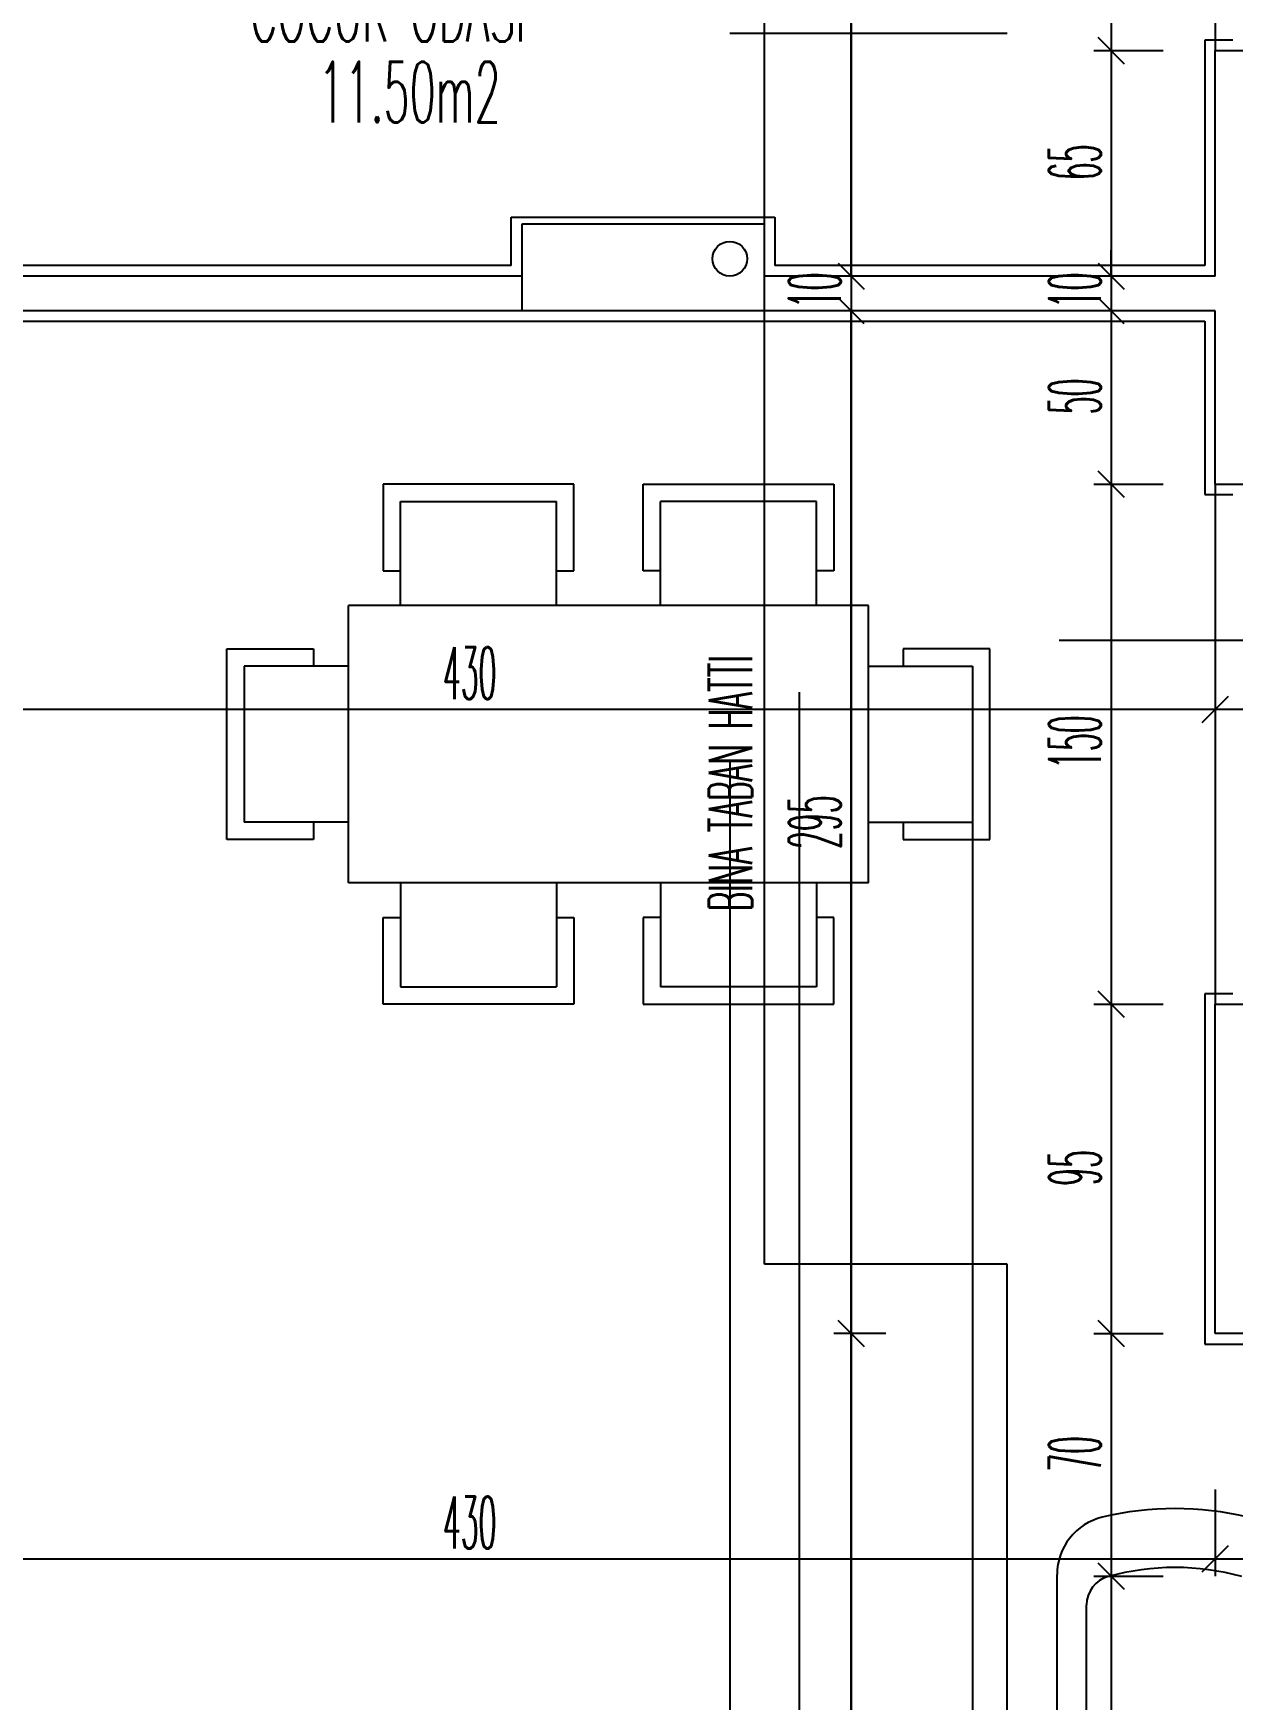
# Model space of a CAD drawing. Extents: x 78 to 306, y -397 to 18.
# Drawn here: x 276.561 to 276.6301, y -396.6347 to -396.5386 of the extents above; entities that cross this region are included whole.
import ezdxf

# ---------------------------------------------------------------- set-up
doc = ezdxf.new("R2010")
doc.units = 0
doc.header["$LTSCALE"] = 0.5
doc.header["$MEASUREMENT"] = 0
for name, pattern in [('DASHDOT2', [0.5, 0.25, -0.125, 0, -0.125]), ('DASHED', [0.75, 0.5, -0.25]), ('DOT2', [0.125, 0, -0.125])]:
    doc.linetypes.add(name, pattern=pattern)
doc.layers.get('0').update_dxf_attribs({"linetype": 'CONTINUOUS'})
for name, color, linetype in [('AKS', 5, 'DASHDOT2'), ('ASHADE', 7, 'CONTINUOUS'), ('DUVAR', 6, 'CONTINUOUS'), ('IZDUSUM', 2, 'DOT2'), ('KAPI', 1, 'CONTINUOUS'), ('KOLON', 4, 'CONTINUOUS'), ('MERDIVEN', 3, 'CONTINUOUS'), ('OLCU', 31, 'CONTINUOUS'), ('SIVA', 7, 'CONTINUOUS'), ('TEFRIS', 11, 'CONTINUOUS')]:
    doc.layers.add(name, color=color, linetype=linetype)
doc.styles.add('OLCU', font='romans.shx', dxfattribs={"width": 0.6, "height": 0.125})
doc.styles.add('OLCUIC', font='ROMANS.SHX', dxfattribs={"width": 0.4, "height": 0.15})

msp = doc.modelspace()

# ---------------------------------------------------------------- linework, layer by layer
at = {"color": 0, "linetype": 'ByBlock'}
for p, q in [((276.623893941935, -396.5403098737721), (276.622393941935, -396.5388098737721)), ((276.622393941935, -396.5388098737721), (276.623893941935, -396.5403098737721)), ((276.607393941935, -396.5518098737721), (276.608893941935, -396.5533098737721)), ((276.607393941935, -396.5518098737721), (276.608893941935, -396.5533098737721)), ((276.622393941935, -396.5518098737721), (276.623893941935, -396.5533098737721)), ((276.622393941935, -396.5518098737721), (276.623893941935, -396.5533098737721)), ((276.608893941935, -396.5553098737721), (276.607393941935, -396.5538098737721)), ((276.608893941935, -396.5553098737721), (276.607393941935, -396.5538098737721)), ((276.623893941935, -396.5553098737721), (276.622393941935, -396.5538098737721)), ((276.623893941935, -396.5553098737721), (276.622393941935, -396.5538098737721)), ((276.623893941935, -396.5653098737721), (276.622393941935, -396.5638098737721)), ((276.622393941935, -396.5638098737721), (276.623893941935, -396.5653098737721)), ((276.628393941935, -396.5783098737721), (276.629893941935, -396.5768098737721)), ((276.629893941935, -396.5768098737721), (276.628393941935, -396.5783098737721)), ((276.623893941935, -396.5953098737721), (276.622393941935, -396.5938098737721)), ((276.622393941935, -396.5938098737721), (276.623893941935, -396.5953098737721)), ((276.607393941935, -396.6128098737721), (276.608893941935, -396.6143098737721)), ((276.608893941935, -396.6143098737721), (276.607393941935, -396.6128098737721)), ((276.623893941935, -396.6143098737721), (276.622393941935, -396.6128098737721)), ((276.622393941935, -396.6128098737721), (276.623893941935, -396.6143098737721)), ((276.629893941935, -396.6258098737721), (276.628393941935, -396.6273098737721)), ((276.628393941935, -396.6273098737721), (276.629893941935, -396.6258098737721)), ((276.623893941935, -396.6283098737721), (276.622393941935, -396.6268098737721)), ((276.622393941935, -396.6268098737721), (276.623893941935, -396.6283098737721))]:
    msp.add_line(p, q, dxfattribs=at)
at = {"layer": 'AKS'}
for p, q in [((276.6051439419354, -396.3515598737721), (276.6051439419354, -396.8395598737721)), ((276.6011439419353, -396.3555598737721), (276.6011439419353, -396.8355598737721)), ((276.6151439419353, -396.3555598737721), (276.6151439419353, -396.8355598737721)), ((276.4231439419353, -396.5395598737721), (276.7191439419346, -396.5395598737721)), ((276.4231439419353, -396.5515598737721), (276.7151439419353, -396.5515598737721)), ((276.4231439419353, -396.5775598737721), (276.7191439419346, -396.5775598737721)), ((276.4231439419353, -396.6115598737721), (276.7191439419346, -396.6115598737721))]:
    msp.add_line(p, q, dxfattribs=at)
at = {"layer": 'ASHADE'}
msp.add_circle((276.6011439419353, -396.5515598737721), 0.0009999999999999432, dxfattribs=at)
at = {"layer": 'DUVAR'}
for p, q in [((276.6291439419336, -396.552559873772), (276.6291439419333, -396.5395598737756)), ((276.6291439419319, -396.5395598737756), (276.633143941933, -396.5395598737756)), ((276.5891439419353, -396.5525598737721), (276.5431439419352, -396.5525598737722)), ((276.6291439419336, -396.552559873772), (276.6031439419353, -396.5525598737721)), ((276.5891439419353, -396.5545598737721), (276.5431439419352, -396.5545598737722)), ((276.6291439419337, -396.554559873772), (276.6031439419353, -396.5545598737721)), ((276.6291439419339, -396.5645598737757), (276.6291439419337, -396.554559873772)), ((276.6291439419335, -396.5645598737757), (276.6331439419346, -396.5645598737757)), ((276.6291439419352, -396.6135598737761), (276.6291439419348, -396.5945598737757)), ((276.6291439419335, -396.5945598737757), (276.6331439419346, -396.5945598737757)), ((276.6431439419345, -396.6135598737761), (276.6291439419352, -396.6135598737761))]:
    msp.add_line(p, q, dxfattribs=at)
at = {"layer": 'IZDUSUM', "ltscale": 0.6}
for p, q in [((276.6031439419349, -396.5495598737721), (276.6031439419352, -396.4995598737756)), ((276.6031439419345, -396.6095598737721), (276.6031439419349, -396.5545598737721)), ((276.6171439419346, -396.6095598737721), (276.6031439419345, -396.6095598737721)), ((276.6171439419346, -396.6935598737813), (276.6171439419346, -396.6095598737721))]:
    msp.add_line(p, q, dxfattribs=at)
at = {"layer": 'KAPI'}
for p, q in [((276.6291439419328, -396.5095598737756), (276.6291439419328, -396.5395598737756)), ((276.6291439419344, -396.5645598737757), (276.6291439419344, -396.5945598737757))]:
    msp.add_line(p, q, dxfattribs=at)
at = {"layer": 'KAPI', "linetype": 'DASHED', "ltscale": 0.4}
msp.add_line((276.220143941935, -396.5735598737721), (276.639143941935, -396.5735598737723), dxfattribs=at)
at = {"layer": 'KOLON'}
for p, q in [((276.6031439419349, -396.5495598737721), (276.5891439419353, -396.5495598737721)), ((276.5891439419353, -396.5495598737721), (276.5891439419353, -396.5545598737721)), ((276.6031439419353, -396.5545598737721), (276.6031439419353, -396.5495598737721)), ((276.6031439419349, -396.5545598737721), (276.5891439419353, -396.5545598737721))]:
    msp.add_line(p, q, dxfattribs=at)
at = {"layer": 'OLCU', "ltscale": 1.4}
for p, q in [((276.608143941935, -396.4985598737721), (276.608143941935, -396.6945598737721)), ((276.623143941935, -396.4985598737721), (276.623143941935, -396.7035598737721)), ((276.608143941935, -396.5525598737721), (276.608143941935, -396.4995598737721)), ((276.623143941935, -396.5095598737721), (276.623143941935, -396.5395598737721)), ((276.622143941935, -396.5395598737721), (276.626143941935, -396.5395598737721)), ((276.623143941935, -396.5395598737721), (276.623143941935, -396.5525598737721)), ((276.608143941935, -396.5525598737721), (276.608143941935, -396.5510598737721)), ((276.623143941935, -396.5525598737721), (276.623143941935, -396.5510598737721)), ((276.608143941935, -396.5545598737721), (276.608143941935, -396.5560598737721)), ((276.608143941935, -396.6135598737721), (276.608143941935, -396.5545598737721)), ((276.623143941935, -396.5545598737721), (276.623143941935, -396.5645598737721)), ((276.623143941935, -396.5545598737721), (276.623143941935, -396.5560598737721)), ((276.622143941935, -396.5645598737721), (276.626143941935, -396.5645598737721)), ((276.623143941935, -396.5645598737721), (276.623143941935, -396.5945598737721)), ((276.629143941935, -396.5775598737721), (276.543143941935, -396.5775598737721)), ((276.633143941935, -396.5775598737721), (276.629143941935, -396.5775598737721)), ((276.622143941935, -396.5945598737721), (276.626143941935, -396.5945598737721)), ((276.623143941935, -396.5945598737721), (276.623143941935, -396.6135598737721)), ((276.610143941935, -396.6135598737721), (276.607143941935, -396.6135598737721)), ((276.608143941935, -396.6935598737721), (276.608143941935, -396.6135598737721)), ((276.622143941935, -396.6135598737721), (276.626143941935, -396.6135598737721)), ((276.623143941935, -396.6135598737721), (276.623143941935, -396.6275598737721)), ((276.629143941935, -396.6225598737721), (276.629143941935, -396.6275598737721)), ((276.510143941935, -396.6265598737721), (276.653143941935, -396.6265598737721)), ((276.543143941935, -396.6265598737721), (276.629143941935, -396.6265598737721)), ((276.629143941935, -396.6265598737721), (276.643143941935, -396.6265598737721)), ((276.622143941935, -396.6275598737721), (276.626143941935, -396.6275598737721)), ((276.623143941935, -396.6275598737721), (276.623143941935, -396.6535598737721))]:
    msp.add_line(p, q, dxfattribs=at)
at = {"layer": 'SIVA', "ltscale": 1.4}
for p, q in [((276.6301439419323, -396.5389598737756), (276.6285439419326, -396.5389598737756)), ((276.6285439419326, -396.5389598737756), (276.6285439419329, -396.5519598737757)), ((276.5885439419347, -396.5519598737721), (276.5885439419347, -396.5491598737721)), ((276.5885439419347, -396.5491598737721), (276.6037439419347, -396.5491598737721)), ((276.6037439419347, -396.5491598737721), (276.6037439419347, -396.5519598737758)), ((276.5885439419347, -396.5519598737721), (276.5437439419346, -396.5519598737759)), ((276.6285439419329, -396.5519598737757), (276.6037439419347, -396.5519598737758)), ((276.5437439419346, -396.5551598737759), (276.6285439419331, -396.5551598737757)), ((276.6285439419331, -396.5551598737757), (276.6285439419333, -396.5651598737757)), ((276.6285439419333, -396.5651598737757), (276.6301439419339, -396.5651598737757)), ((276.6301439419339, -396.5939598737757), (276.6285439419342, -396.5939598737757)), ((276.6285439419342, -396.5939598737757), (276.6285439419347, -396.6141598737761)), ((276.6285439419347, -396.6141598737761), (276.6425439419339, -396.6141598737761))]:
    msp.add_line(p, q, dxfattribs=at)
at = {"layer": 'TEFRIS'}
for p, q in [((276.6011439419307, -396.5385598737775), (276.6171439419307, -396.5385598737775)), ((276.5921439419417, -396.5645598737705), (276.5811439419413, -396.5645598737705)), ((276.5811439419413, -396.5645598737705), (276.5811439419413, -396.5695598737705)), ((276.5921439419417, -396.5695598737705), (276.5921439419417, -396.5645598737705)), ((276.5961439419416, -396.5695598737705), (276.5961439419416, -396.5645598737705)), ((276.5961439419416, -396.5645598737705), (276.6071439419417, -396.5645598737705)), ((276.6071439419417, -396.5645598737705), (276.6071439419417, -396.5695598737705)), ((276.5821439419414, -396.5715598737706), (276.5821439419414, -396.5655598737706)), ((276.5821439419414, -396.5655598737706), (276.5911439419416, -396.5655598737706)), ((276.5911439419416, -396.5715598737706), (276.5911439419416, -396.5655598737706)), ((276.5971439419417, -396.5715598737706), (276.5971439419417, -396.5655598737706)), ((276.6061439419419, -396.5655598737706), (276.5971439419417, -396.5655598737706)), ((276.6061439419419, -396.5715598737706), (276.6061439419419, -396.5655598737706)), ((276.5811439419413, -396.5695598737705), (276.5821439419414, -396.5695598737705)), ((276.5911439419416, -396.5695598737705), (276.5921439419417, -396.5695598737705)), ((276.5971439419417, -396.5695598737705), (276.5961439419416, -396.5695598737705)), ((276.6071439419417, -396.5695598737705), (276.6061439419419, -396.5695598737705)), ((276.6091439419419, -396.5715598737706), (276.5791439419414, -396.5715598737706)), ((276.5791439419414, -396.5875598737704), (276.5791439419414, -396.5715598737706)), ((276.6091439419419, -396.5875598737704), (276.6091439419419, -396.5715598737706)), ((276.5721439419413, -396.5850598737712), (276.5721439419413, -396.5740598737709)), ((276.5721439419413, -396.5740598737709), (276.5771439419413, -396.5740598737709)), ((276.5771439419413, -396.5740598737709), (276.5771439419413, -396.575059873771)), ((276.6161439419417, -396.5740598737726), (276.6111439419417, -396.5740598737721)), ((276.6111439419417, -396.5740598737721), (276.6111439419417, -396.5750598737721)), ((276.6161439419411, -396.585059873773), (276.6161439419417, -396.5740598737726)), ((276.5731439419414, -396.575059873771), (276.5731439419414, -396.5840598737712)), ((276.5791439419414, -396.575059873771), (276.5731439419414, -396.575059873771)), ((276.6091439419416, -396.5750598737721), (276.6151439419416, -396.5750598737724)), ((276.6151439419416, -396.5750598737724), (276.615143941941, -396.5840598737727)), ((276.5791439419414, -396.5840598737712), (276.5731439419414, -396.5840598737712)), ((276.5771439419413, -396.5840598737712), (276.5771439419413, -396.5850598737712)), ((276.609143941941, -396.5840598737724), (276.615143941941, -396.5840598737727)), ((276.6111439419411, -396.5840598737724), (276.6111439419411, -396.5850598737724)), ((276.5771439419413, -396.5850598737712), (276.5721439419413, -396.5850598737712)), ((276.6111439419411, -396.5850598737724), (276.6161439419411, -396.585059873773)), ((276.6091439419419, -396.5875598737704), (276.5791439419414, -396.5875598737704)), ((276.5821439419414, -396.5875598737704), (276.5821439419414, -396.5935598737705)), ((276.5911439419416, -396.5875598737704), (276.5911439419416, -396.5935598737705)), ((276.5971439419417, -396.5875598737704), (276.5971439419417, -396.5935598737705)), ((276.6061439419419, -396.5875598737704), (276.6061439419419, -396.5935598737705)), ((276.5811439419413, -396.5945598737705), (276.5811439419413, -396.5895598737705)), ((276.5811439419413, -396.5895598737705), (276.5821439419414, -396.5895598737705)), ((276.5911439419416, -396.5895598737705), (276.5921439419417, -396.5895598737705)), ((276.5921439419417, -396.5895598737705), (276.5921439419417, -396.5945598737705)), ((276.5971439419417, -396.5895598737705), (276.5961439419416, -396.5895598737705)), ((276.5961439419416, -396.5895598737705), (276.5961439419416, -396.5945598737705)), ((276.6071439419417, -396.5895598737705), (276.6061439419419, -396.5895598737705)), ((276.6071439419417, -396.5945598737705), (276.6071439419417, -396.5895598737705)), ((276.5821439419414, -396.5935598737705), (276.5911439419416, -396.5935598737705)), ((276.6061439419419, -396.5935598737705), (276.5971439419417, -396.5935598737705)), ((276.5921439419417, -396.5945598737705), (276.5811439419413, -396.5945598737705)), ((276.5961439419416, -396.5945598737705), (276.6071439419417, -396.5945598737705)), ((276.6200189419355, -396.6368791477195), (276.6200189419357, -396.6274548580265)), ((276.6217189419356, -396.6292615761457), (276.6217189419355, -396.6292098737725)), ((276.6217189419355, -396.6368791477195), (276.6217189419356, -396.6292615761457))]:
    msp.add_line(p, q, dxfattribs=at)
for centre, radius, start, end in [((276.6268189419355, -396.6416170161544), 0.0179645708089645, 76.50012756869663, 103.4998724316581), ((276.6234189419355, -396.6274548580265), 0.0034, 103.4998724316581, 180), ((276.6234189419355, -396.6292098737722), 0.0017, 105.3248730377953, 180), ((276.6268189419355, -396.6416170161544), 0.0145645708089645, 74.67512696287594, 105.3248730377953)]:
    msp.add_arc(centre, radius, start, end, dxfattribs=at)

# ---------------------------------------------------------------- texts
at = {"layer": 'KAPI', "style": 'OLCU', "width": 0.5}
msp.add_text('BINA TABAN HATTI', height=0.002499999999999999, rotation=90.00000000179129, dxfattribs=at).set_placement((276.6024263052623, -396.5892029171459))
at = {"layer": 'MERDIVEN', "linetype": 'ByBlock', "style": 'OLCU', "width": 0.5}
for s, p in [('COCUK ODASI', (276.5734749961605, -396.5390347314375)), ('11.50m2', (276.5774246063193, -396.5436995683478))]:
    msp.add_text(s, height=0.0035, dxfattribs=at).set_placement(p)
at = {"layer": 'OLCU', "style": 'OLCUIC', "width": 0.4}
for s, p in [('65', (276.622543941935, -396.5470313023435)), ('10', (276.607543941935, -396.5544170166292)), ('10', (276.622543941935, -396.5544170166292)), ('50', (276.622543941935, -396.5605313023435)), ('150', (276.622543941935, -396.5809884452007)), ('295', (276.607543941935, -396.585602730915)), ('95', (276.622543941935, -396.6050313023435)), ('70', (276.622543941935, -396.6215313023435))]:
    msp.add_text(s, height=0.003, rotation=90, dxfattribs=at).set_placement(p)
for p in [(276.5846010847922, -396.5769598737721), (276.5846010847922, -396.6259598737721)]:
    msp.add_text('430', height=0.003, dxfattribs=at).set_placement(p)

doc.saveas('drawing.dxf')
